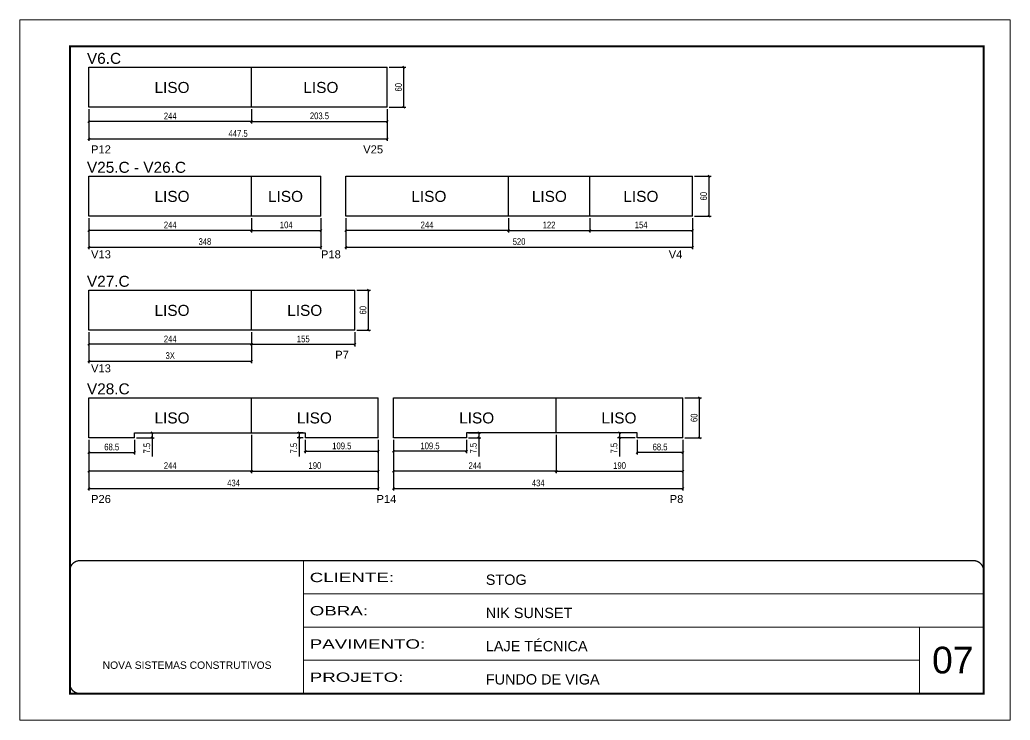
# Model space of a CAD drawing. Extents: x 1915 to 8168, y 631 to 2830.
# Drawn here: x 5098 to 6583, y 631 to 1681 of the extents above; entities that cross this region are included whole.
import ezdxf

# ---------------------------------------------------------------- set-up
doc = ezdxf.new("R2010")
doc.units = 0
doc.linetypes.add('CONTINUO', pattern=[0])
doc.linetypes.add('DASHED', pattern=[0.75, 0.5, -0.25])
for name, color, linetype in [('5', 5, 'Continuous'), ('COTA', 241, 'Continuous'), ('NOMENCLATURA', 7, 'Continuous'), ('Painéis', 200, 'Continuous')]:
    doc.layers.add(name, color=color, linetype=linetype)
for name, color, linetype, lineweight in [('CARIMBO', 255, 'Continuous', 9), ('Folhas', 255, 'Continuous', 9), ('SARRAFO DE PRESSAO', 251, 'DASHED', 9)]:
    doc.layers.add(name, color=color, linetype=linetype, lineweight=lineweight)
doc.styles.add('ARIAL', font='arial.ttf')
doc.styles.add('COTA TECNICA-50', font='techl___.ttf', dxfattribs={"height": 10})
doc.styles.get("Standard").update_dxf_attribs({"font": 'arial.ttf'})
doc.styles.add('Tecnologia', font='')
doc.styles.get('Tecnologia').set_extended_font_data('Forgotten Futurist')
doc.dimstyles.new('COTA PAINEL-50', dxfattribs={"dimtxt": 10, "dimasz": 3, "dimexe": 3, "dimexo": 3, "dimgap": 3, "dimtad": 1, "dimdec": 1, "dimzin": 12, "dimdsep": 46, "dimtxsty": 'COTA TECNICA-50', "dimblk1": 'OBLIQUE', "dimblk2": 'OBLIQUE', "dimsah": 1, "dimcen": 0.9, "dimclrd": 4, "dimclre": 4, "dimclrt": 240, "dimadec": 1, "dimazin": 3, "dimtfac": 1, "dimtdec": 1, "dimtmove": 0, "dimatfit": 3, "dimfxl": 1, "dimtolj": 1, "dimtzin": 12, "dimarcsym": 0})

# ---------------------------------------------------------------- blocks, each defined once
blk = doc.blocks.new('9999999999')
at = {"color": 30, "linetype": 'CONTINUO'}
for p, q in [((98564.6, 34230.2), (98564.6, 34429.4)), ((98564.6, 34379.6), (99584, 34379.6)), ((98564.6, 34329.8), (99488, 34329.8)), ((99584, 34329.8), (99488, 34329.8)), ((99488, 34329.8), (99488, 34230.2)), ((98564.6, 34280), (99488, 34280))]:
    blk.add_line(p, q, dxfattribs=at)
at = {"color": 30, "linetype": 'CONTINUO', "const_width": 2}
blk.add_lwpolyline([(99584, 34230.2), (99584, 34414.4, 0.414214), (99569, 34429.4), (98229, 34429.4, 0.414214), (98214, 34414.4), (98214, 34245.2, 0.414214), (98229, 34230.2), (99584, 34230.2)], format="xyb", dxfattribs=at)
at = {"layer": 'Folhas'}
blk.add_lwpolyline([(98139, 34190.2), (99624, 34190.2), (99624, 35240.2), (98139, 35240.2)], close=True, dxfattribs=at)
at = {"layer": 'Folhas', "color": 30, "const_width": 3}
blk.add_lwpolyline([(98214, 34230.2), (99584, 34230.2), (99584, 35200.2), (98214, 35200.2)], close=True, dxfattribs=at)
at = {"color": 7, "linetype": 'Continuous', "ltscale": 5, "style": 'ARIAL'}
for s, height, p in [('STOG', 15.48, (98837.7, 34393.1)), ('NIK SUNSET', 15.48, (98837.7, 34343.3)), ('LAJE TÉCNICA', 15.483, (98837.7, 34293.5)), ('NOVA SISTEMAS CONSTRUTIVOS', 11.059, (98263.2, 34267.2)), ('FUNDO DE VIGA', 15.483, (98837.7, 34243.7))]:
    blk.add_text(s, height=height, dxfattribs=at).set_placement(p)
at = {"layer": 'Folhas', "color": 7, "style": 'Tecnologia', "width": 1.5}
for s, p in [('CLIENTE:', (98573.7, 34397.2)), ('OBRA:', (98573.7, 34347.3)), ('PAVIMENTO:', (98573.7, 34297.5)), ('PROJETO:', (98573.7, 34247.7))]:
    blk.add_text(s, height=14, dxfattribs=at).set_placement(p)
blk = doc.blocks.new('_Oblique')
at = {"color": 0, "linetype": 'ByBlock', "lineweight": -2}
blk.add_line((-0.5, -0.5), (0.5, 0.5), dxfattribs=at)
blk = doc.blocks.new('*D44')
at = {"layer": 'COTA', "color": 4, "lineweight": -2, "transparency": 16777216}
for p, q in [((5202, 1547.2), (5202, 1526)), ((5446, 1547.2), (5446, 1526)), ((5446, 1529), (5202, 1529))]:
    blk.add_line(p, q, dxfattribs=at)
at = {"layer": 'Defpoints', "color": 0, "transparency": 16777216}
for p in [(5202, 1550.2), (5446, 1550.2), (5202, 1529)]:
    blk.add_point(p, dxfattribs=at)
at = {"layer": 'COTA', "color": 4, "lineweight": -2, "transparency": 16777216, "xscale": 3, "yscale": 3, "zscale": 3, "rotation": 180}
blk.add_blockref('_Oblique', (5202, 1529), dxfattribs=at)
at = {"layer": 'COTA', "color": 4, "lineweight": -2, "transparency": 16777216, "xscale": 3, "yscale": 3, "zscale": 3}
blk.add_blockref('_Oblique', (5446, 1529), dxfattribs=at)
at = {"layer": 'COTA', "color": 240, "transparency": 16777216, "insert": (5324, 1537.1), "char_height": 10, "attachment_point": 5, "style": 'COTA TECNICA-50'}
blk.add_mtext('\\A1;244', dxfattribs=at)
blk = doc.blocks.new('*D12')
at = {"layer": 'COTA', "color": 4, "lineweight": -2, "transparency": 16777216}
for p, q in [((5202, 1547.2), (5202, 1499.8)), ((5649.5, 1547.2), (5649.5, 1499.8)), ((5202, 1502.8), (5649.5, 1502.8))]:
    blk.add_line(p, q, dxfattribs=at)
at = {"layer": 'Defpoints', "color": 0, "transparency": 16777216}
for p in [(5202, 1550.2), (5649.5, 1550.2), (5649.5, 1502.8)]:
    blk.add_point(p, dxfattribs=at)
at = {"layer": 'COTA', "color": 4, "lineweight": -2, "transparency": 16777216, "xscale": 3, "yscale": 3, "zscale": 3, "rotation": 180}
blk.add_blockref('_Oblique', (5202, 1502.8), dxfattribs=at)
at = {"layer": 'COTA', "color": 4, "lineweight": -2, "transparency": 16777216, "xscale": 3, "yscale": 3, "zscale": 3}
blk.add_blockref('_Oblique', (5649.5, 1502.8), dxfattribs=at)
at = {"layer": 'COTA', "color": 240, "transparency": 16777216, "insert": (5425.8, 1510.9), "char_height": 10, "attachment_point": 5, "style": 'COTA TECNICA-50'}
blk.add_mtext('\\A1;447.5', dxfattribs=at)
blk = doc.blocks.new('*D45')
at = {"layer": 'COTA', "color": 4, "lineweight": -2, "transparency": 16777216}
for p, q in [((5446, 1547.2), (5446, 1526)), ((5649.5, 1547.2), (5649.5, 1526)), ((5446, 1529), (5649.5, 1529))]:
    blk.add_line(p, q, dxfattribs=at)
at = {"layer": 'Defpoints', "color": 0, "transparency": 16777216}
for p in [(5446, 1550.2), (5649.5, 1550.2), (5649.5, 1529)]:
    blk.add_point(p, dxfattribs=at)
at = {"layer": 'COTA', "color": 4, "lineweight": -2, "transparency": 16777216, "xscale": 3, "yscale": 3, "zscale": 3, "rotation": 180}
blk.add_blockref('_Oblique', (5446, 1529), dxfattribs=at)
at = {"layer": 'COTA', "color": 4, "lineweight": -2, "transparency": 16777216, "xscale": 3, "yscale": 3, "zscale": 3}
blk.add_blockref('_Oblique', (5649.5, 1529), dxfattribs=at)
at = {"layer": 'COTA', "color": 240, "transparency": 16777216, "insert": (5547.8, 1537.3), "char_height": 10, "attachment_point": 5, "style": 'COTA TECNICA-50'}
blk.add_mtext('\\A1;203.5', dxfattribs=at)
blk = doc.blocks.new('*D46')
at = {"layer": 'COTA', "color": 4, "lineweight": -2, "transparency": 16777216}
for p, q in [((5652.5, 1610.2), (5677.4, 1610.2)), ((5674.4, 1550.2), (5674.4, 1610.2)), ((5652.5, 1550.2), (5677.4, 1550.2))]:
    blk.add_line(p, q, dxfattribs=at)
at = {"layer": 'Defpoints', "color": 0, "transparency": 16777216}
for p in [(5649.5, 1610.2), (5674.4, 1610.2), (5649.5, 1550.2)]:
    blk.add_point(p, dxfattribs=at)
at = {"layer": 'COTA', "color": 4, "lineweight": -2, "transparency": 16777216, "xscale": 3, "yscale": 3, "zscale": 3}
for p, rotation in [((5674.4, 1610.2), 90), ((5674.4, 1550.2), 270)]:
    blk.add_blockref('_Oblique', p, dxfattribs=dict(at, rotation=rotation))
at = {"layer": 'COTA', "color": 240, "transparency": 16777216, "insert": (5666.3, 1580.2), "char_height": 10, "attachment_point": 5, "rotation": 90, "style": 'COTA TECNICA-50'}
blk.add_mtext('\\A1;60', dxfattribs=at)
blk = doc.blocks.new('*D47')
at = {"layer": 'COTA', "color": 4, "lineweight": -2, "transparency": 16777216}
for p, q in [((5202, 1383.9), (5202, 1362.7)), ((5446, 1383.9), (5446, 1362.7)), ((5446, 1365.7), (5202, 1365.7))]:
    blk.add_line(p, q, dxfattribs=at)
at = {"layer": 'Defpoints', "color": 0, "transparency": 16777216}
for p in [(5202, 1386.9), (5446, 1386.9), (5202, 1365.7)]:
    blk.add_point(p, dxfattribs=at)
at = {"layer": 'COTA', "color": 4, "lineweight": -2, "transparency": 16777216, "xscale": 3, "yscale": 3, "zscale": 3, "rotation": 180}
blk.add_blockref('_Oblique', (5202, 1365.7), dxfattribs=at)
at = {"layer": 'COTA', "color": 4, "lineweight": -2, "transparency": 16777216, "xscale": 3, "yscale": 3, "zscale": 3}
blk.add_blockref('_Oblique', (5446, 1365.7), dxfattribs=at)
at = {"layer": 'COTA', "color": 240, "transparency": 16777216, "insert": (5324, 1373.8), "char_height": 10, "attachment_point": 5, "style": 'COTA TECNICA-50'}
blk.add_mtext('\\A1;244', dxfattribs=at)
blk = doc.blocks.new('*D48')
at = {"layer": 'COTA', "color": 4, "lineweight": -2, "transparency": 16777216}
for p, q in [((5446, 1383.9), (5446, 1362.7)), ((5550, 1383.9), (5550, 1362.7)), ((5446, 1365.7), (5550, 1365.7))]:
    blk.add_line(p, q, dxfattribs=at)
at = {"layer": 'Defpoints', "color": 0, "transparency": 16777216}
for p in [(5446, 1386.9), (5550, 1386.9), (5550, 1365.7)]:
    blk.add_point(p, dxfattribs=at)
at = {"layer": 'COTA', "color": 4, "lineweight": -2, "transparency": 16777216, "xscale": 3, "yscale": 3, "zscale": 3, "rotation": 180}
blk.add_blockref('_Oblique', (5446, 1365.7), dxfattribs=at)
at = {"layer": 'COTA', "color": 4, "lineweight": -2, "transparency": 16777216, "xscale": 3, "yscale": 3, "zscale": 3}
blk.add_blockref('_Oblique', (5550, 1365.7), dxfattribs=at)
at = {"layer": 'COTA', "color": 240, "transparency": 16777216, "insert": (5498, 1373.8), "char_height": 10, "attachment_point": 5, "style": 'COTA TECNICA-50'}
blk.add_mtext('\\A1;104', dxfattribs=at)
blk = doc.blocks.new('*D13')
at = {"layer": 'COTA', "color": 4, "lineweight": -2, "transparency": 16777216}
for p, q in [((5202, 1383.9), (5202, 1337.6)), ((5550, 1383.9), (5550, 1337.6)), ((5202, 1340.6), (5550, 1340.6))]:
    blk.add_line(p, q, dxfattribs=at)
at = {"layer": 'Defpoints', "color": 0, "transparency": 16777216}
for p in [(5202, 1386.9), (5550, 1386.9), (5550, 1340.6)]:
    blk.add_point(p, dxfattribs=at)
at = {"layer": 'COTA', "color": 4, "lineweight": -2, "transparency": 16777216, "xscale": 3, "yscale": 3, "zscale": 3, "rotation": 180}
blk.add_blockref('_Oblique', (5202, 1340.6), dxfattribs=at)
at = {"layer": 'COTA', "color": 4, "lineweight": -2, "transparency": 16777216, "xscale": 3, "yscale": 3, "zscale": 3}
blk.add_blockref('_Oblique', (5550, 1340.6), dxfattribs=at)
at = {"layer": 'COTA', "color": 240, "transparency": 16777216, "insert": (5376, 1348.8), "char_height": 10, "attachment_point": 5, "style": 'COTA TECNICA-50'}
blk.add_mtext('\\A1;348', dxfattribs=at)
blk = doc.blocks.new('*D49')
at = {"layer": 'COTA', "color": 4, "lineweight": -2, "transparency": 16777216}
for p, q in [((5587.1, 1383.9), (5587.1, 1362.7)), ((5831.1, 1383.9), (5831.1, 1362.7)), ((5831.1, 1365.7), (5587.1, 1365.7))]:
    blk.add_line(p, q, dxfattribs=at)
at = {"layer": 'Defpoints', "color": 0, "transparency": 16777216}
for p in [(5587.1, 1386.9), (5831.1, 1386.9), (5587.1, 1365.7)]:
    blk.add_point(p, dxfattribs=at)
at = {"layer": 'COTA', "color": 4, "lineweight": -2, "transparency": 16777216, "xscale": 3, "yscale": 3, "zscale": 3, "rotation": 180}
blk.add_blockref('_Oblique', (5587.1, 1365.7), dxfattribs=at)
at = {"layer": 'COTA', "color": 4, "lineweight": -2, "transparency": 16777216, "xscale": 3, "yscale": 3, "zscale": 3}
blk.add_blockref('_Oblique', (5831.1, 1365.7), dxfattribs=at)
at = {"layer": 'COTA', "color": 240, "transparency": 16777216, "insert": (5709.1, 1373.8), "char_height": 10, "attachment_point": 5, "style": 'COTA TECNICA-50'}
blk.add_mtext('\\A1;244', dxfattribs=at)
blk = doc.blocks.new('*D50')
at = {"layer": 'COTA', "color": 4, "lineweight": -2, "transparency": 16777216}
for p, q in [((5831.1, 1383.9), (5831.1, 1362.7)), ((5953.1, 1383.9), (5953.1, 1362.7)), ((5831.1, 1365.7), (5953.1, 1365.7))]:
    blk.add_line(p, q, dxfattribs=at)
at = {"layer": 'Defpoints', "color": 0, "transparency": 16777216}
for p in [(5831.1, 1386.9), (5953.1, 1386.9), (5953.1, 1365.7)]:
    blk.add_point(p, dxfattribs=at)
at = {"layer": 'COTA', "color": 4, "lineweight": -2, "transparency": 16777216, "xscale": 3, "yscale": 3, "zscale": 3, "rotation": 180}
blk.add_blockref('_Oblique', (5831.1, 1365.7), dxfattribs=at)
at = {"layer": 'COTA', "color": 4, "lineweight": -2, "transparency": 16777216, "xscale": 3, "yscale": 3, "zscale": 3}
blk.add_blockref('_Oblique', (5953.1, 1365.7), dxfattribs=at)
at = {"layer": 'COTA', "color": 240, "transparency": 16777216, "insert": (5892.1, 1373.8), "char_height": 10, "attachment_point": 5, "style": 'COTA TECNICA-50'}
blk.add_mtext('\\A1;122', dxfattribs=at)
blk = doc.blocks.new('*D51')
at = {"layer": 'COTA', "color": 4, "lineweight": -2, "transparency": 16777216}
for p, q in [((6110.1, 1446.9), (6135, 1446.9)), ((6132, 1386.9), (6132, 1446.9)), ((6110.1, 1386.9), (6135, 1386.9))]:
    blk.add_line(p, q, dxfattribs=at)
at = {"layer": 'Defpoints', "color": 0, "transparency": 16777216}
for p in [(6107.1, 1446.9), (6132, 1446.9), (6107.1, 1386.9)]:
    blk.add_point(p, dxfattribs=at)
at = {"layer": 'COTA', "color": 4, "lineweight": -2, "transparency": 16777216, "xscale": 3, "yscale": 3, "zscale": 3}
for p, rotation in [((6132, 1446.9), 90), ((6132, 1386.9), 270)]:
    blk.add_blockref('_Oblique', p, dxfattribs=dict(at, rotation=rotation))
at = {"layer": 'COTA', "color": 240, "transparency": 16777216, "insert": (6123.9, 1416.9), "char_height": 10, "attachment_point": 5, "rotation": 90, "style": 'COTA TECNICA-50'}
blk.add_mtext('\\A1;60', dxfattribs=at)
blk = doc.blocks.new('*D14')
at = {"layer": 'COTA', "color": 4, "lineweight": -2, "transparency": 16777216}
for p, q in [((5587.1, 1383.9), (5587.1, 1337.6)), ((6107.1, 1383.9), (6107.1, 1337.6)), ((5587.1, 1340.6), (6107.1, 1340.6))]:
    blk.add_line(p, q, dxfattribs=at)
at = {"layer": 'Defpoints', "color": 0, "transparency": 16777216}
for p in [(5587.1, 1386.9), (6107.1, 1386.9), (6107.1, 1340.6)]:
    blk.add_point(p, dxfattribs=at)
at = {"layer": 'COTA', "color": 4, "lineweight": -2, "transparency": 16777216, "xscale": 3, "yscale": 3, "zscale": 3, "rotation": 180}
blk.add_blockref('_Oblique', (5587.1, 1340.6), dxfattribs=at)
at = {"layer": 'COTA', "color": 4, "lineweight": -2, "transparency": 16777216, "xscale": 3, "yscale": 3, "zscale": 3}
blk.add_blockref('_Oblique', (6107.1, 1340.6), dxfattribs=at)
at = {"layer": 'COTA', "color": 240, "transparency": 16777216, "insert": (5847.1, 1348.7), "char_height": 10, "attachment_point": 5, "style": 'COTA TECNICA-50'}
blk.add_mtext('\\A1;520', dxfattribs=at)
blk = doc.blocks.new('*D52')
at = {"layer": 'COTA', "color": 4, "lineweight": -2, "transparency": 16777216}
for p, q in [((5953.1, 1383.9), (5953.1, 1362.7)), ((6107.1, 1383.9), (6107.1, 1362.7)), ((5953.1, 1365.7), (6107.1, 1365.7))]:
    blk.add_line(p, q, dxfattribs=at)
at = {"layer": 'Defpoints', "color": 0, "transparency": 16777216}
for p in [(5953.1, 1386.9), (6107.1, 1386.9), (6107.1, 1365.7)]:
    blk.add_point(p, dxfattribs=at)
at = {"layer": 'COTA', "color": 4, "lineweight": -2, "transparency": 16777216, "xscale": 3, "yscale": 3, "zscale": 3, "rotation": 180}
blk.add_blockref('_Oblique', (5953.1, 1365.7), dxfattribs=at)
at = {"layer": 'COTA', "color": 4, "lineweight": -2, "transparency": 16777216, "xscale": 3, "yscale": 3, "zscale": 3}
blk.add_blockref('_Oblique', (6107.1, 1365.7), dxfattribs=at)
at = {"layer": 'COTA', "color": 240, "transparency": 16777216, "insert": (6030.1, 1373.8), "char_height": 10, "attachment_point": 5, "style": 'COTA TECNICA-50'}
blk.add_mtext('\\A1;154', dxfattribs=at)
blk = doc.blocks.new('*D53')
at = {"layer": 'COTA', "color": 4, "lineweight": -2, "transparency": 16777216}
for p, q in [((5202, 1213), (5202, 1191.8)), ((5446, 1213), (5446, 1191.8)), ((5446, 1194.8), (5202, 1194.8))]:
    blk.add_line(p, q, dxfattribs=at)
at = {"layer": 'Defpoints', "color": 0, "transparency": 16777216}
for p in [(5202, 1216), (5446, 1216), (5202, 1194.8)]:
    blk.add_point(p, dxfattribs=at)
at = {"layer": 'COTA', "color": 4, "lineweight": -2, "transparency": 16777216, "xscale": 3, "yscale": 3, "zscale": 3, "rotation": 180}
blk.add_blockref('_Oblique', (5202, 1194.8), dxfattribs=at)
at = {"layer": 'COTA', "color": 4, "lineweight": -2, "transparency": 16777216, "xscale": 3, "yscale": 3, "zscale": 3}
blk.add_blockref('_Oblique', (5446, 1194.8), dxfattribs=at)
at = {"layer": 'COTA', "color": 240, "transparency": 16777216, "insert": (5324, 1202.9), "char_height": 10, "attachment_point": 5, "style": 'COTA TECNICA-50'}
blk.add_mtext('\\A1;244', dxfattribs=at)
blk = doc.blocks.new('*D54')
at = {"layer": 'COTA', "color": 4, "lineweight": -2, "transparency": 16777216}
for p, q in [((5446, 1213), (5446, 1191.8)), ((5601, 1213), (5601, 1191.8)), ((5446, 1194.8), (5601, 1194.8))]:
    blk.add_line(p, q, dxfattribs=at)
at = {"layer": 'Defpoints', "color": 0, "transparency": 16777216}
for p in [(5446, 1216), (5601, 1216), (5601, 1194.8)]:
    blk.add_point(p, dxfattribs=at)
at = {"layer": 'COTA', "color": 4, "lineweight": -2, "transparency": 16777216, "xscale": 3, "yscale": 3, "zscale": 3, "rotation": 180}
blk.add_blockref('_Oblique', (5446, 1194.8), dxfattribs=at)
at = {"layer": 'COTA', "color": 4, "lineweight": -2, "transparency": 16777216, "xscale": 3, "yscale": 3, "zscale": 3}
blk.add_blockref('_Oblique', (5601, 1194.8), dxfattribs=at)
at = {"layer": 'COTA', "color": 240, "transparency": 16777216, "insert": (5523.5, 1202.9), "char_height": 10, "attachment_point": 5, "style": 'COTA TECNICA-50'}
blk.add_mtext('\\A1;155', dxfattribs=at)
blk = doc.blocks.new('*D15')
at = {"layer": 'COTA', "color": 4, "lineweight": -2, "transparency": 16777216}
for p, q in [((5202, 1213), (5202, 1166.7)), ((5446, 1213), (5446, 1166.7)), ((5202, 1169.7), (5446, 1169.7))]:
    blk.add_line(p, q, dxfattribs=at)
at = {"layer": 'Defpoints', "color": 0, "transparency": 16777216}
for p in [(5202, 1216), (5446, 1216), (5446, 1169.7)]:
    blk.add_point(p, dxfattribs=at)
at = {"layer": 'COTA', "color": 4, "lineweight": -2, "transparency": 16777216, "xscale": 3, "yscale": 3, "zscale": 3, "rotation": 180}
blk.add_blockref('_Oblique', (5202, 1169.7), dxfattribs=at)
at = {"layer": 'COTA', "color": 4, "lineweight": -2, "transparency": 16777216, "xscale": 3, "yscale": 3, "zscale": 3}
blk.add_blockref('_Oblique', (5446, 1169.7), dxfattribs=at)
at = {"layer": 'COTA', "color": 240, "transparency": 16777216, "insert": (5324, 1177.9), "char_height": 10, "attachment_point": 5, "style": 'COTA TECNICA-50'}
blk.add_mtext('\\A1;3X', dxfattribs=at)
blk = doc.blocks.new('*D55')
at = {"layer": 'COTA', "color": 4, "lineweight": -2, "transparency": 16777216}
for p, q in [((5604, 1276), (5624.2, 1276)), ((5621.2, 1216), (5621.2, 1276)), ((5604, 1216), (5624.2, 1216))]:
    blk.add_line(p, q, dxfattribs=at)
at = {"layer": 'Defpoints', "color": 0, "transparency": 16777216}
for p in [(5601, 1276), (5621.2, 1276), (5601, 1216)]:
    blk.add_point(p, dxfattribs=at)
at = {"layer": 'COTA', "color": 4, "lineweight": -2, "transparency": 16777216, "xscale": 3, "yscale": 3, "zscale": 3}
for p, rotation in [((5621.2, 1276), 90), ((5621.2, 1216), 270)]:
    blk.add_blockref('_Oblique', p, dxfattribs=dict(at, rotation=rotation))
at = {"layer": 'COTA', "color": 240, "transparency": 16777216, "insert": (5613.1, 1246), "char_height": 10, "attachment_point": 5, "rotation": 90, "style": 'COTA TECNICA-50'}
blk.add_mtext('\\A1;60', dxfattribs=at)
blk = doc.blocks.new('*D16')
at = {"layer": 'COTA', "color": 4, "lineweight": -2, "transparency": 16777216}
for p, q in [((5446, 1059.2), (5446, 1001.9)), ((5202, 1051.7), (5202, 1001.9)), ((5446, 1004.9), (5202, 1004.9))]:
    blk.add_line(p, q, dxfattribs=at)
at = {"layer": 'Defpoints', "color": 0, "transparency": 16777216}
for p in [(5202, 1054.7), (5446, 1062.2), (5202, 1004.9)]:
    blk.add_point(p, dxfattribs=at)
at = {"layer": 'COTA', "color": 4, "lineweight": -2, "transparency": 16777216, "xscale": 3, "yscale": 3, "zscale": 3, "rotation": 180}
blk.add_blockref('_Oblique', (5202, 1004.9), dxfattribs=at)
at = {"layer": 'COTA', "color": 4, "lineweight": -2, "transparency": 16777216, "xscale": 3, "yscale": 3, "zscale": 3}
blk.add_blockref('_Oblique', (5446, 1004.9), dxfattribs=at)
at = {"layer": 'COTA', "color": 240, "transparency": 16777216, "insert": (5324, 1013), "char_height": 10, "attachment_point": 5, "style": 'COTA TECNICA-50'}
blk.add_mtext('\\A1;244', dxfattribs=at)
blk = doc.blocks.new('*D17')
at = {"layer": 'COTA', "color": 4, "lineweight": -2, "transparency": 16777216}
for p, q in [((5202, 1051.7), (5202, 975.6)), ((5636, 1051.7), (5636, 975.6)), ((5202, 978.6), (5636, 978.6))]:
    blk.add_line(p, q, dxfattribs=at)
at = {"layer": 'Defpoints', "color": 0, "transparency": 16777216}
for p in [(5202, 1054.7), (5636, 1054.7), (5636, 978.6)]:
    blk.add_point(p, dxfattribs=at)
at = {"layer": 'COTA', "color": 4, "lineweight": -2, "transparency": 16777216, "xscale": 3, "yscale": 3, "zscale": 3, "rotation": 180}
blk.add_blockref('_Oblique', (5202, 978.6), dxfattribs=at)
at = {"layer": 'COTA', "color": 4, "lineweight": -2, "transparency": 16777216, "xscale": 3, "yscale": 3, "zscale": 3}
blk.add_blockref('_Oblique', (5636, 978.6), dxfattribs=at)
at = {"layer": 'COTA', "color": 240, "transparency": 16777216, "insert": (5419, 986.9), "char_height": 10, "attachment_point": 5, "style": 'COTA TECNICA-50'}
blk.add_mtext('\\A1;434', dxfattribs=at)
blk = doc.blocks.new('*D56')
at = {"layer": 'COTA', "color": 4, "lineweight": -2, "transparency": 16777216}
for p, q in [((5446, 1059.2), (5446, 1001.9)), ((5636, 1051.7), (5636, 1001.9)), ((5446, 1004.9), (5636, 1004.9))]:
    blk.add_line(p, q, dxfattribs=at)
at = {"layer": 'Defpoints', "color": 0, "transparency": 16777216}
for p in [(5446, 1062.2), (5636, 1054.7), (5636, 1004.9)]:
    blk.add_point(p, dxfattribs=at)
at = {"layer": 'COTA', "color": 4, "lineweight": -2, "transparency": 16777216, "xscale": 3, "yscale": 3, "zscale": 3, "rotation": 180}
blk.add_blockref('_Oblique', (5446, 1004.9), dxfattribs=at)
at = {"layer": 'COTA', "color": 4, "lineweight": -2, "transparency": 16777216, "xscale": 3, "yscale": 3, "zscale": 3}
blk.add_blockref('_Oblique', (5636, 1004.9), dxfattribs=at)
at = {"layer": 'COTA', "color": 240, "transparency": 16777216, "insert": (5541, 1013), "char_height": 10, "attachment_point": 5, "style": 'COTA TECNICA-50'}
blk.add_mtext('\\A1;190', dxfattribs=at)
blk = doc.blocks.new('*D18')
at = {"layer": 'COTA', "color": 4, "lineweight": -2, "transparency": 16777216}
for p, q in [((5902.8, 1059.2), (5902.8, 1001.9)), ((5658.8, 1051.7), (5658.8, 1001.9)), ((5902.8, 1004.9), (5658.8, 1004.9))]:
    blk.add_line(p, q, dxfattribs=at)
at = {"layer": 'Defpoints', "color": 0, "transparency": 16777216}
for p in [(5658.8, 1054.7), (5902.8, 1062.2), (5658.8, 1004.9)]:
    blk.add_point(p, dxfattribs=at)
at = {"layer": 'COTA', "color": 4, "lineweight": -2, "transparency": 16777216, "xscale": 3, "yscale": 3, "zscale": 3, "rotation": 180}
blk.add_blockref('_Oblique', (5658.8, 1004.9), dxfattribs=at)
at = {"layer": 'COTA', "color": 4, "lineweight": -2, "transparency": 16777216, "xscale": 3, "yscale": 3, "zscale": 3}
blk.add_blockref('_Oblique', (5902.8, 1004.9), dxfattribs=at)
at = {"layer": 'COTA', "color": 240, "transparency": 16777216, "insert": (5780.8, 1013), "char_height": 10, "attachment_point": 5, "style": 'COTA TECNICA-50'}
blk.add_mtext('\\A1;244', dxfattribs=at)
blk = doc.blocks.new('*D19')
at = {"layer": 'COTA', "color": 4, "lineweight": -2, "transparency": 16777216}
for p, q in [((5658.8, 1051.7), (5658.8, 975.6)), ((6092.8, 1051.7), (6092.8, 975.6)), ((5658.8, 978.6), (6092.8, 978.6))]:
    blk.add_line(p, q, dxfattribs=at)
at = {"layer": 'Defpoints', "color": 0, "transparency": 16777216}
for p in [(5658.8, 1054.7), (6092.8, 1054.7), (6092.8, 978.6)]:
    blk.add_point(p, dxfattribs=at)
at = {"layer": 'COTA', "color": 4, "lineweight": -2, "transparency": 16777216, "xscale": 3, "yscale": 3, "zscale": 3, "rotation": 180}
blk.add_blockref('_Oblique', (5658.8, 978.6), dxfattribs=at)
at = {"layer": 'COTA', "color": 4, "lineweight": -2, "transparency": 16777216, "xscale": 3, "yscale": 3, "zscale": 3}
blk.add_blockref('_Oblique', (6092.8, 978.6), dxfattribs=at)
at = {"layer": 'COTA', "color": 240, "transparency": 16777216, "insert": (5875.8, 986.9), "char_height": 10, "attachment_point": 5, "style": 'COTA TECNICA-50'}
blk.add_mtext('\\A1;434', dxfattribs=at)
blk = doc.blocks.new('*D57')
at = {"layer": 'COTA', "color": 4, "lineweight": -2, "transparency": 16777216}
for p, q in [((5902.8, 1059.2), (5902.8, 1001.9)), ((6092.8, 1051.7), (6092.8, 1001.9)), ((5902.8, 1004.9), (6092.8, 1004.9))]:
    blk.add_line(p, q, dxfattribs=at)
at = {"layer": 'Defpoints', "color": 0, "transparency": 16777216}
for p in [(5902.8, 1062.2), (6092.8, 1054.7), (6092.8, 1004.9)]:
    blk.add_point(p, dxfattribs=at)
at = {"layer": 'COTA', "color": 4, "lineweight": -2, "transparency": 16777216, "xscale": 3, "yscale": 3, "zscale": 3, "rotation": 180}
blk.add_blockref('_Oblique', (5902.8, 1004.9), dxfattribs=at)
at = {"layer": 'COTA', "color": 4, "lineweight": -2, "transparency": 16777216, "xscale": 3, "yscale": 3, "zscale": 3}
blk.add_blockref('_Oblique', (6092.8, 1004.9), dxfattribs=at)
at = {"layer": 'COTA', "color": 240, "transparency": 16777216, "insert": (5997.8, 1013), "char_height": 10, "attachment_point": 5, "style": 'COTA TECNICA-50'}
blk.add_mtext('\\A1;190', dxfattribs=at)
blk = doc.blocks.new('*D58')
at = {"layer": 'COTA', "color": 4, "lineweight": -2, "transparency": 16777216}
for p, q in [((6095.8, 1114.7), (6120.7, 1114.7)), ((6117.7, 1054.7), (6117.7, 1114.7)), ((6095.8, 1054.7), (6120.7, 1054.7))]:
    blk.add_line(p, q, dxfattribs=at)
at = {"layer": 'Defpoints', "color": 0, "transparency": 16777216}
for p in [(6092.8, 1114.7), (6117.7, 1114.7), (6092.8, 1054.7)]:
    blk.add_point(p, dxfattribs=at)
at = {"layer": 'COTA', "color": 4, "lineweight": -2, "transparency": 16777216, "xscale": 3, "yscale": 3, "zscale": 3}
for p, rotation in [((6117.7, 1114.7), 90), ((6117.7, 1054.7), 270)]:
    blk.add_blockref('_Oblique', p, dxfattribs=dict(at, rotation=rotation))
at = {"layer": 'COTA', "color": 240, "transparency": 16777216, "insert": (6109.6, 1084.7), "char_height": 10, "attachment_point": 5, "rotation": 90, "style": 'COTA TECNICA-50'}
blk.add_mtext('\\A1;60', dxfattribs=at)
blk = doc.blocks.new('*D20')
at = {"layer": 'COTA', "color": 4, "lineweight": -2, "transparency": 16777216}
for p, q in [((5202, 1051.7), (5202, 1029.8)), ((5270.5, 1051.7), (5270.5, 1029.8)), ((5202, 1032.8), (5270.5, 1032.8))]:
    blk.add_line(p, q, dxfattribs=at)
at = {"layer": 'Defpoints', "color": 0, "transparency": 16777216}
for p in [(5202, 1054.7), (5270.5, 1054.7), (5270.5, 1032.8)]:
    blk.add_point(p, dxfattribs=at)
at = {"layer": 'COTA', "color": 4, "lineweight": -2, "transparency": 16777216, "xscale": 3, "yscale": 3, "zscale": 3, "rotation": 180}
blk.add_blockref('_Oblique', (5202, 1032.8), dxfattribs=at)
at = {"layer": 'COTA', "color": 4, "lineweight": -2, "transparency": 16777216, "xscale": 3, "yscale": 3, "zscale": 3}
blk.add_blockref('_Oblique', (5270.5, 1032.8), dxfattribs=at)
at = {"layer": 'COTA', "color": 240, "transparency": 16777216, "insert": (5236.3, 1040.9), "char_height": 10, "attachment_point": 5, "style": 'COTA TECNICA-50'}
blk.add_mtext('\\A1;68.5', dxfattribs=at)
blk = doc.blocks.new('*D59')
at = {"layer": 'COTA', "color": 4, "lineweight": -2, "transparency": 16777216}
for p, q in [((5273.5, 1062.2), (5300.2, 1062.2)), ((5273.5, 1054.7), (5300.2, 1054.7)), ((5297.2, 1062.2), (5297.2, 1054.7)), ((5297.2, 1054.7), (5297.2, 1026.6))]:
    blk.add_line(p, q, dxfattribs=at)
at = {"layer": 'Defpoints', "color": 0, "transparency": 16777216}
for p in [(5270.5, 1062.2), (5270.5, 1054.7), (5297.2, 1054.7)]:
    blk.add_point(p, dxfattribs=at)
at = {"layer": 'COTA', "color": 4, "lineweight": -2, "transparency": 16777216, "xscale": 3, "yscale": 3, "zscale": 3}
for p, rotation in [((5297.2, 1062.2), 90), ((5297.2, 1054.7), 270)]:
    blk.add_blockref('_Oblique', p, dxfattribs=dict(at, rotation=rotation))
at = {"layer": 'COTA', "color": 240, "transparency": 16777216, "insert": (5289, 1039.1), "char_height": 10, "attachment_point": 5, "rotation": 90, "style": 'COTA TECNICA-50'}
blk.add_mtext('\\A1;7.5', dxfattribs=at)
blk = doc.blocks.new('*D60')
at = {"layer": 'COTA', "color": 4, "lineweight": -2, "transparency": 16777216}
for p, q in [((5523.5, 1062.2), (5514.4, 1062.2)), ((5523.5, 1054.7), (5514.4, 1054.7)), ((5517.4, 1062.2), (5517.4, 1054.7)), ((5517.4, 1054.7), (5517.4, 1026.6))]:
    blk.add_line(p, q, dxfattribs=at)
at = {"layer": 'Defpoints', "color": 0, "transparency": 16777216}
for p in [(5517.4, 1054.7), (5526.5, 1062.2), (5526.5, 1054.7)]:
    blk.add_point(p, dxfattribs=at)
at = {"layer": 'COTA', "color": 4, "lineweight": -2, "transparency": 16777216, "xscale": 3, "yscale": 3, "zscale": 3}
for p, rotation in [((5517.4, 1062.2), 90), ((5517.4, 1054.7), 270)]:
    blk.add_blockref('_Oblique', p, dxfattribs=dict(at, rotation=rotation))
at = {"layer": 'COTA', "color": 240, "transparency": 16777216, "insert": (5509.3, 1039.1), "char_height": 10, "attachment_point": 5, "rotation": 90, "style": 'COTA TECNICA-50'}
blk.add_mtext('\\A1;7.5', dxfattribs=at)
blk = doc.blocks.new('*D21')
at = {"layer": 'COTA', "color": 4, "lineweight": -2, "transparency": 16777216}
for p, q in [((5526.5, 1051.7), (5526.5, 1031.4)), ((5636, 1051.7), (5636, 1031.4)), ((5526.5, 1034.4), (5636, 1034.4))]:
    blk.add_line(p, q, dxfattribs=at)
at = {"layer": 'Defpoints', "color": 0, "transparency": 16777216}
for p in [(5526.5, 1054.7), (5636, 1054.7), (5636, 1034.4)]:
    blk.add_point(p, dxfattribs=at)
at = {"layer": 'COTA', "color": 4, "lineweight": -2, "transparency": 16777216, "xscale": 3, "yscale": 3, "zscale": 3, "rotation": 180}
blk.add_blockref('_Oblique', (5526.5, 1034.4), dxfattribs=at)
at = {"layer": 'COTA', "color": 4, "lineweight": -2, "transparency": 16777216, "xscale": 3, "yscale": 3, "zscale": 3}
blk.add_blockref('_Oblique', (5636, 1034.4), dxfattribs=at)
at = {"layer": 'COTA', "color": 240, "transparency": 16777216, "insert": (5581.3, 1042.5), "char_height": 10, "attachment_point": 5, "style": 'COTA TECNICA-50'}
blk.add_mtext('\\A1;109.5', dxfattribs=at)
blk = doc.blocks.new('*D22')
at = {"layer": 'COTA', "color": 4, "lineweight": -2, "transparency": 16777216}
for p, q in [((6024.3, 1051.7), (6024.3, 1029.8)), ((6092.8, 1051.7), (6092.8, 1029.8)), ((6092.8, 1032.8), (6024.3, 1032.8))]:
    blk.add_line(p, q, dxfattribs=at)
at = {"layer": 'Defpoints', "color": 0, "transparency": 16777216}
for p in [(6024.3, 1054.7), (6092.8, 1054.7), (6024.3, 1032.8)]:
    blk.add_point(p, dxfattribs=at)
at = {"layer": 'COTA', "color": 4, "lineweight": -2, "transparency": 16777216, "xscale": 3, "yscale": 3, "zscale": 3, "rotation": 180}
blk.add_blockref('_Oblique', (6024.3, 1032.8), dxfattribs=at)
at = {"layer": 'COTA', "color": 4, "lineweight": -2, "transparency": 16777216, "xscale": 3, "yscale": 3, "zscale": 3}
blk.add_blockref('_Oblique', (6092.8, 1032.8), dxfattribs=at)
at = {"layer": 'COTA', "color": 240, "transparency": 16777216, "insert": (6058.5, 1040.9), "char_height": 10, "attachment_point": 5, "style": 'COTA TECNICA-50'}
blk.add_mtext('\\A1;68.5', dxfattribs=at)
blk = doc.blocks.new('*D61')
at = {"layer": 'COTA', "color": 4, "lineweight": -2, "transparency": 16777216}
for p, q in [((6021.3, 1062.2), (5994.6, 1062.2)), ((6021.3, 1054.7), (5994.6, 1054.7)), ((5997.6, 1062.2), (5997.6, 1054.7)), ((5997.6, 1054.7), (5997.6, 1026.6))]:
    blk.add_line(p, q, dxfattribs=at)
at = {"layer": 'Defpoints', "color": 0, "transparency": 16777216}
for p in [(5997.6, 1054.7), (6024.3, 1062.2), (6024.3, 1054.7)]:
    blk.add_point(p, dxfattribs=at)
at = {"layer": 'COTA', "color": 4, "lineweight": -2, "transparency": 16777216, "xscale": 3, "yscale": 3, "zscale": 3}
for p, rotation in [((5997.6, 1062.2), 90), ((5997.6, 1054.7), 270)]:
    blk.add_blockref('_Oblique', p, dxfattribs=dict(at, rotation=rotation))
at = {"layer": 'COTA', "color": 240, "transparency": 16777216, "insert": (5989.5, 1039.1), "char_height": 10, "attachment_point": 5, "rotation": 90, "style": 'COTA TECNICA-50'}
blk.add_mtext('\\A1;7.5', dxfattribs=at)
blk = doc.blocks.new('*D62')
at = {"layer": 'COTA', "color": 4, "lineweight": -2, "transparency": 16777216}
for p, q in [((5771.3, 1062.2), (5789.7, 1062.2)), ((5771.3, 1054.7), (5789.7, 1054.7)), ((5786.7, 1062.2), (5786.7, 1054.7)), ((5786.7, 1054.7), (5786.7, 1026.6))]:
    blk.add_line(p, q, dxfattribs=at)
at = {"layer": 'Defpoints', "color": 0, "transparency": 16777216}
for p in [(5768.3, 1062.2), (5768.3, 1054.7), (5786.7, 1054.7)]:
    blk.add_point(p, dxfattribs=at)
at = {"layer": 'COTA', "color": 4, "lineweight": -2, "transparency": 16777216, "xscale": 3, "yscale": 3, "zscale": 3}
for p, rotation in [((5786.7, 1062.2), 90), ((5786.7, 1054.7), 270)]:
    blk.add_blockref('_Oblique', p, dxfattribs=dict(at, rotation=rotation))
at = {"layer": 'COTA', "color": 240, "transparency": 16777216, "insert": (5778.6, 1039.1), "char_height": 10, "attachment_point": 5, "rotation": 90, "style": 'COTA TECNICA-50'}
blk.add_mtext('\\A1;7.5', dxfattribs=at)
blk = doc.blocks.new('*D23')
at = {"layer": 'COTA', "color": 4, "lineweight": -2, "transparency": 16777216}
for p, q in [((5658.8, 1051.7), (5658.8, 1031.4)), ((5768.3, 1051.7), (5768.3, 1031.4)), ((5768.3, 1034.4), (5658.8, 1034.4))]:
    blk.add_line(p, q, dxfattribs=at)
at = {"layer": 'Defpoints', "color": 0, "transparency": 16777216}
for p in [(5658.8, 1054.7), (5768.3, 1054.7), (5658.8, 1034.4)]:
    blk.add_point(p, dxfattribs=at)
at = {"layer": 'COTA', "color": 4, "lineweight": -2, "transparency": 16777216, "xscale": 3, "yscale": 3, "zscale": 3, "rotation": 180}
blk.add_blockref('_Oblique', (5658.8, 1034.4), dxfattribs=at)
at = {"layer": 'COTA', "color": 4, "lineweight": -2, "transparency": 16777216, "xscale": 3, "yscale": 3, "zscale": 3}
blk.add_blockref('_Oblique', (5768.3, 1034.4), dxfattribs=at)
at = {"layer": 'COTA', "color": 240, "transparency": 16777216, "insert": (5713.5, 1042.5), "char_height": 10, "attachment_point": 5, "style": 'COTA TECNICA-50'}
blk.add_mtext('\\A1;109.5', dxfattribs=at)

msp = doc.modelspace()

# ---------------------------------------------------------------- linework, layer by layer
at = {"layer": 'Painéis'}
for p, q in [((5202.01, 1550.2), (5202.01, 1610.2)), ((5202.01, 1610.2), (5649.51, 1610.13)), ((5446.01, 1550.2), (5446.01, 1610.2)), ((5649.51, 1550.2), (5649.51, 1610.2)), ((5649.51, 1550.2), (5202.01, 1550.2)), ((5202.01, 1386.86), (5202.01, 1446.86)), ((5202.01, 1446.86), (5550.01, 1446.79)), ((5446.01, 1386.86), (5446.01, 1446.86)), ((5550.01, 1386.86), (5550.01, 1446.86)), ((5587.14, 1386.86), (5587.14, 1446.86)), ((5587.14, 1446.86), (6107.14, 1446.79)), ((5831.14, 1386.86), (5831.14, 1446.86)), ((5953.14, 1386.86), (5953.14, 1446.86)), ((6107.14, 1386.86), (6107.14, 1446.86)), ((5550.01, 1386.86), (5202.01, 1386.86)), ((6107.14, 1386.86), (5587.14, 1386.86)), ((5202.01, 1215.97), (5202.01, 1275.97)), ((5202.01, 1275.97), (5601.01, 1275.9)), ((5446.01, 1215.97), (5446.01, 1275.97)), ((5601.01, 1215.97), (5601.01, 1275.97)), ((5601.01, 1215.97), (5202.01, 1215.97)), ((5202.01, 1054.71), (5202.01, 1114.71)), ((5202.01, 1114.71), (5636.01, 1114.64)), ((5446.01, 1062.21), (5446.01, 1114.71)), ((5636.01, 1054.71), (5636.01, 1114.71)), ((5658.77, 1054.71), (5658.77, 1114.71)), ((5658.77, 1114.71), (6092.77, 1114.64)), ((5902.77, 1062.21), (5902.77, 1114.71)), ((6092.77, 1054.71), (6092.77, 1114.71)), ((5270.51, 1054.71), (5202.01, 1054.71)), ((5270.51, 1054.71), (5270.51, 1062.21)), ((5270.51, 1062.21), (5526.51, 1062.21)), ((5526.51, 1062.21), (5526.51, 1054.71)), ((5636.01, 1054.71), (5526.51, 1054.71)), ((5768.27, 1054.71), (5658.77, 1054.71)), ((6024.27, 1062.21), (5768.27, 1062.21)), ((5768.27, 1062.21), (5768.27, 1054.71)), ((6024.27, 1054.71), (6024.27, 1062.21)), ((6092.77, 1054.71), (6024.27, 1054.71))]:
    msp.add_line(p, q, dxfattribs=at)

# ---------------------------------------------------------------- block references
at = {"layer": 'SARRAFO DE PRESSAO', "color": 6, "linetype": 'ByBlock'}
msp.add_blockref('9999999999', (-93040.49, -33558.89), dxfattribs=at)

# ---------------------------------------------------------------- texts
at = {"layer": '5', "linetype": 'Continuous'}
for s, p in [('P12', (5205.25, 1481.09)), ('V25', (5613.38, 1481.09)), ('V13', (5205.25, 1323.7)), ('P18', (5550.01, 1323.7)), ('V4', (6071.47, 1323.7)), ('P7', (5571.43, 1173.21)), ('V13', (5205.25, 1152.81)), ('P26', (5205.25, 956.94)), ('P14', (5633.32, 956.94)), ('P8', (6072.94, 956.94))]:
    msp.add_text(s, height=12, rotation=359.99996, dxfattribs=at).set_placement(p)
at = {"layer": 'CARIMBO', "style": 'ARIAL'}
msp.add_text('07', height=40, dxfattribs=at).set_placement((6466.35, 701.46))
at = {"layer": 'NOMENCLATURA', "linetype": 'Continuous'}
for s, p in [('V6.C', (5199.15, 1615.28)), ('LISO', (5300.49, 1571.67)), ('LISO', (5523.68, 1571.67)), ('V25.C - V26.C', (5199.15, 1451.95)), ('LISO', (5300.49, 1408.34)), ('LISO', (5470.65, 1408.34)), ('LISO', (5685.62, 1408.34)), ('LISO', (5866.21, 1408.34)), ('LISO', (6003.53, 1408.34)), ('V27.C', (5199.15, 1281.06)), ('LISO', (5300.49, 1237.45)), ('LISO', (5499.48, 1237.45)), ('V28.C', (5199.15, 1119.79)), ('LISO', (5300.49, 1076.18)), ('LISO', (5513.87, 1076.18)), ('LISO', (5757.26, 1076.18)), ('LISO', (5970.64, 1076.18))]:
    msp.add_text(s, height=16.5, dxfattribs=at).set_placement(p)

# ---------------------------------------------------------------- dimensions: what is measured, and where the dimension line sits
at = {"layer": 'COTA'}
for base, p1, p2, angle, picture, middle in [((5674.41, 1610.2), (5649.51, 1550.2), (5649.51, 1610.2), 90, '*D46', (5666.31, 1580.2)), ((6132.04, 1446.86), (6107.14, 1386.86), (6107.14, 1446.86), 90, '*D51', (6123.94, 1416.86)), ((5621.19, 1275.97), (5601.01, 1215.97), (5601.01, 1275.97), 90, '*D55', (5613.09, 1245.97)), ((6117.67, 1114.71), (6092.77, 1054.71), (6092.77, 1114.71), 90, '*D58', (6109.57, 1084.71)), ((5297.15, 1054.71), (5270.51, 1062.21), (5270.51, 1054.71), 90, '*D59', (5289.04, 1039.13)), ((5517.43, 1054.71), (5526.51, 1062.21), (5526.51, 1054.71), 90, '*D60', (5509.32, 1039.13)), ((5658.77, 1034.4), (5768.27, 1054.71), (5658.77, 1054.71), 180, '*D23', (5713.52, 1042.54)), ((5786.73, 1054.71), (5768.27, 1062.21), (5768.27, 1054.71), 90, '*D62', (5778.62, 1039.13)), ((5997.63, 1054.71), (6024.27, 1062.21), (6024.27, 1054.71), 90, '*D61', (5989.52, 1039.13)), ((6024.27, 1032.75), (6092.77, 1054.71), (6024.27, 1054.71), 180, '*D22', (6058.52, 1040.88))]:
    dim = msp.add_linear_dim(base=base, p1=p1, p2=p2, angle=angle, dimstyle='COTA PAINEL-50', dxfattribs=at)
    dim.commit()
    dim.dimension.update_dxf_attribs({"geometry": picture, "text_midpoint": middle})
for base, p1, p2, picture, middle in [((5202.01, 1529.04), (5446.01, 1550.2), (5202.01, 1550.2), '*D44', (5324.01, 1537.11)), ((5649.51, 1502.79), (5202.01, 1550.2), (5649.51, 1550.2), '*D12', (5425.76, 1510.9)), ((5649.51, 1529.04), (5446.01, 1550.2), (5649.51, 1550.2), '*D45', (5547.76, 1537.26)), ((5202.01, 1365.7), (5446.01, 1386.86), (5202.01, 1386.86), '*D47', (5324.01, 1373.78)), ((5550.01, 1340.58), (5202.01, 1386.86), (5550.01, 1386.86), '*D13', (5376.01, 1348.82)), ((5550.01, 1365.7), (5446.01, 1386.86), (5550.01, 1386.86), '*D48', (5498.01, 1373.8)), ((5587.14, 1365.7), (5831.14, 1386.86), (5587.14, 1386.86), '*D49', (5709.14, 1373.78)), ((6107.14, 1340.58), (5587.14, 1386.86), (6107.14, 1386.86), '*D14', (5847.14, 1348.69)), ((5953.14, 1365.7), (5831.14, 1386.86), (5953.14, 1386.86), '*D50', (5892.14, 1373.76)), ((6107.14, 1365.7), (5953.14, 1386.86), (6107.14, 1386.86), '*D52', (6030.14, 1373.81)), ((5202.01, 1194.81), (5446.01, 1215.97), (5202.01, 1215.97), '*D53', (5324.01, 1202.88)), ((5601.01, 1194.81), (5446.01, 1215.97), (5601.01, 1215.97), '*D54', (5523.51, 1202.92)), ((5202.01, 1004.89), (5446.01, 1062.21), (5202.01, 1054.71), '*D16', (5324.01, 1012.96)), ((5636.01, 978.64), (5202.01, 1054.71), (5636.01, 1054.71), '*D17', (5419.01, 986.86)), ((5270.51, 1032.75), (5202.01, 1054.71), (5270.51, 1054.71), '*D20', (5236.26, 1040.88)), ((5636.01, 1004.89), (5446.01, 1062.21), (5636.01, 1054.71), '*D56', (5541.01, 1013.02)), ((5636.01, 1034.4), (5526.51, 1054.71), (5636.01, 1054.71), '*D21', (5581.26, 1042.54)), ((5658.77, 1004.89), (5902.77, 1062.21), (5658.77, 1054.71), '*D18', (5780.77, 1012.96)), ((6092.77, 978.64), (5658.77, 1054.71), (6092.77, 1054.71), '*D19', (5875.77, 986.86)), ((6092.77, 1004.89), (5902.77, 1062.21), (6092.77, 1054.71), '*D57', (5997.77, 1013.02))]:
    dim = msp.add_linear_dim(base=base, p1=p1, p2=p2, dimstyle='COTA PAINEL-50', dxfattribs=at)
    dim.commit()
    dim.dimension.update_dxf_attribs({"geometry": picture, "text_midpoint": middle})
dim = msp.add_linear_dim(base=(5446.01, 1169.68), p1=(5202.01, 1215.97), p2=(5446.01, 1215.97), text='3X', dimstyle='COTA PAINEL-50', dxfattribs=at)
dim.commit()
dim.dimension.update_dxf_attribs({"geometry": '*D15', "text_midpoint": (5324.01, 1177.9)})

doc.saveas('drawing.dxf')
